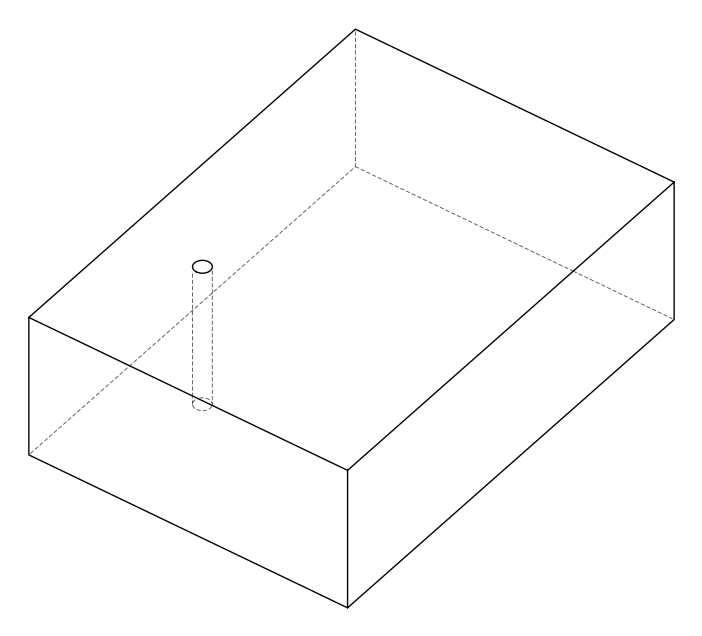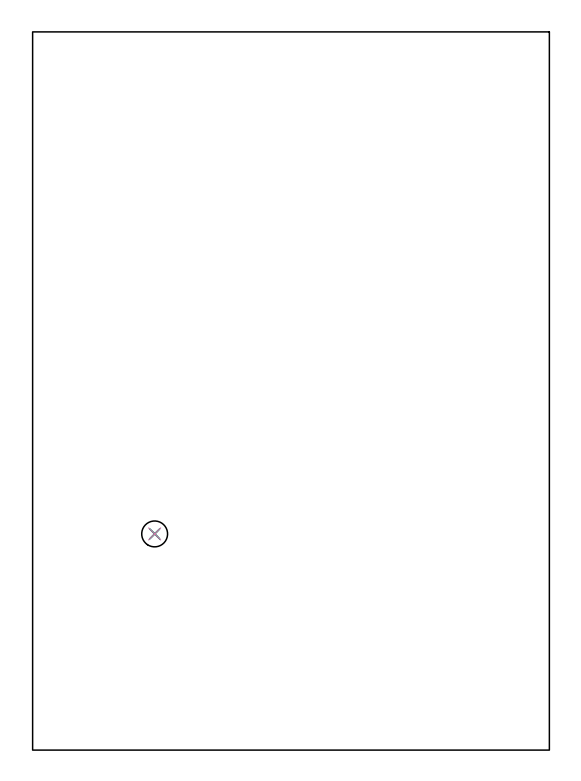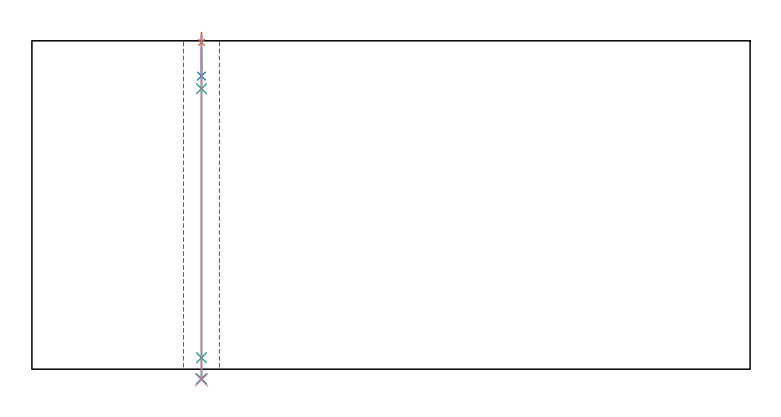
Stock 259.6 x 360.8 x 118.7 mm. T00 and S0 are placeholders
(PLAN: 4 operations, 3 tool changes, 1.2 min)
(1 SPOT_DRILL | STEP1HOLE | NXT0321_9005460120000 | 0.03 min | 2 mm3)
(2 DRILL_BLIND_HOLE_INTO_CENTER | STEP1HOLE | NXT0301_056 | 0.06 min | 660 mm3)
(3 GUN_DRILL_THROUGH_HOLE | STEP1HOLE | UGT0307_005 | 0.57 min | 5760 mm3)
(4 DRILL_TO_ENLARGE_THROUGH_HOLE | STEP1HOLE | NXT0301_101 | 0.5 min | 9294 mm3)
(TOOL NXT0321_9005460120000 | NC Spot Drill, 142deg, 12mm, Carbide, Uncoated | D12 PA142 FL30 Z2)
(TOOL NXT0301_056 | Carbide Drill 8.5mm [860.1-0850-026A1-MM 2214] | D8.5 PA140 FL47 Z2)
(TOOL UGT0307_005 | Gun Drill 8.3 mm | D8.3 PA130 FL24 Z1)
(TOOL NXT0301_101 | Carbide Drill 13mm [860.1-1300-104A1-MM 2214] | D13 PA140 FL123 Z2)
(OP 1 SPOT_DRILL)
G17 G21 G94 G90
T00 M6
G54
G17 G0 G90 X61.3 Y108.6 S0 M3
G43 Z128.7 H0
G94 G81 G98 Z118.14 F250. R121.7
G80
M5
M2
(OP 2 DRILL_BLIND_HOLE_INTO_CENTER)
G17 G21 G94 G90
T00 M6
G54
G17 G0 G90 X61.3 Y108.6 S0 M3
G43 Z128.7 H1
G94 G81 G98 Z105.95 F250. R120.7
G80
M5
M2
(OP 3 GUN_DRILL_THROUGH_HOLE)
G17 G21 G94 G90
T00 M6
G54
G17 G0 G90 X61.3 Y108.6 M8
G43 Z128.7 H0
Z115.748
S716 M3
G94 G1 Z101.375 F125. M26
G4 X.084
Z4.15 F250.
G4 X.084
Z-3.435 F125.
G4 X.084
M5
M9
G0 Z115.748
Z128.7
M2
(OP 4 DRILL_TO_ENLARGE_THROUGH_HOLE)
G17 G21 G94 G90
T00 M6
G54
G17 G0 G90 X61.3 Y108.6 S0 M3
G43 Z128.7 H1
G94 G73 G98 Z-3.866 F250. Q12.257 R120.7
G80
M5
M2
